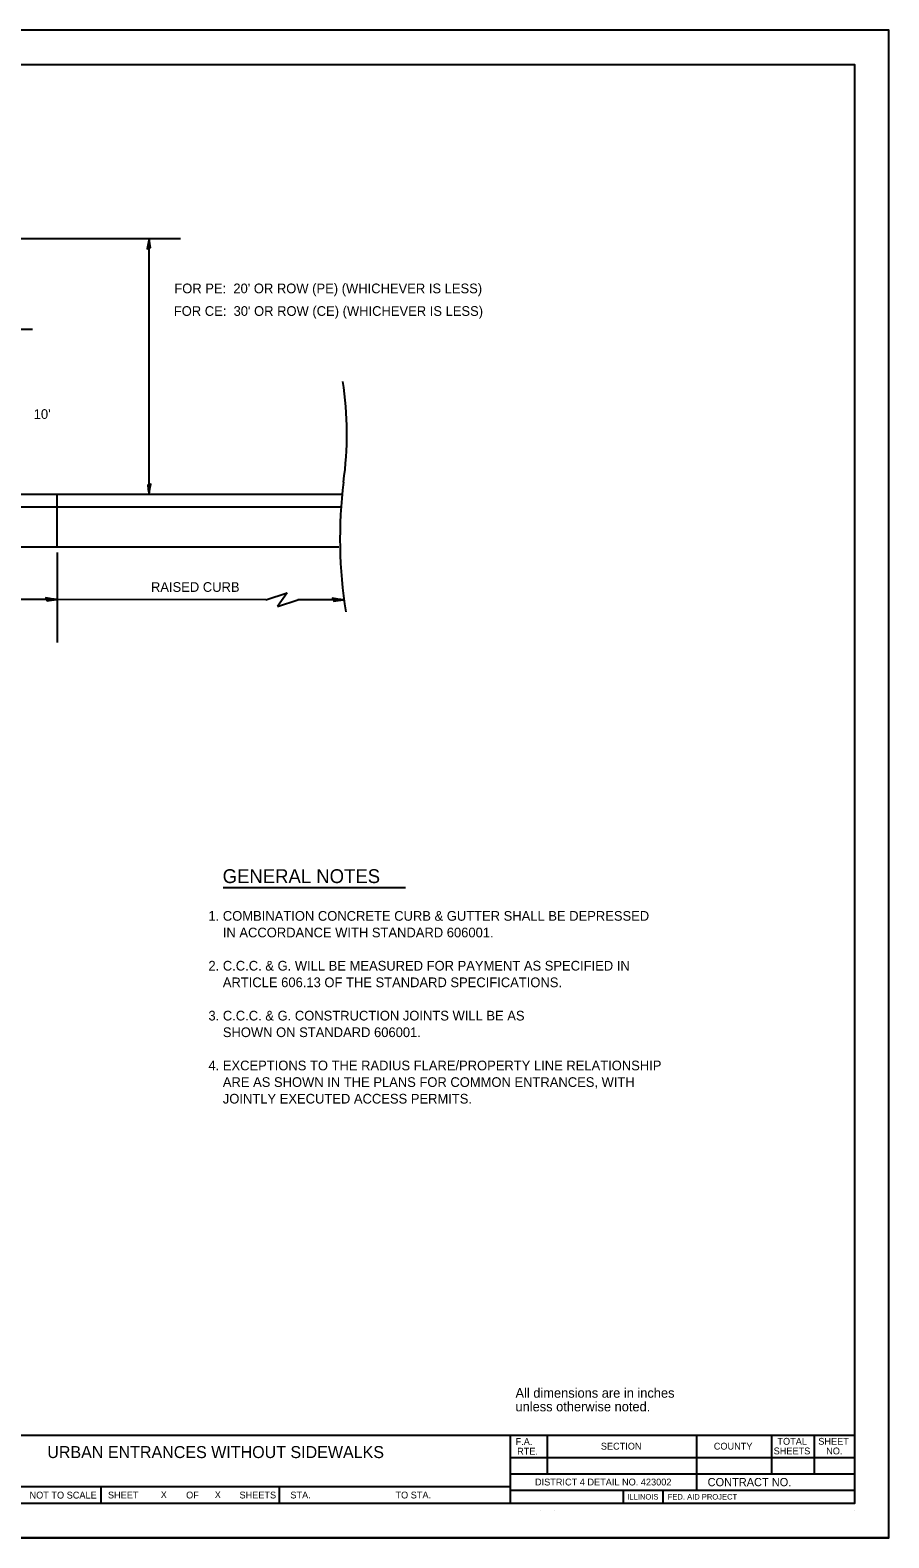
# Model space of a CAD drawing. Extents: x 0 to 2.83, y -0.07 to 1.83.
# Drawn here: x 1.789 to 2.833, y 0 to 1.833 of the extents above; entities that cross this region are included whole.
import ezdxf

# ---------------------------------------------------------------- set-up
doc = ezdxf.new("R2010")
doc.units = 0
for name, color, linetype in [('IDS_Notes', 7, 'Continuous'), ('RD_Pr_Roadway_Dimensions', 7, 'Continuous'), ('RD_Pr_Roadway_Notes', 7, 'Continuous'), ('SH_General_Details', 7, 'Continuous'), ('SH_Printer_Plotting_Border', 7, 'Continuous')]:
    doc.layers.add(name, color=color, linetype=linetype)

msp = doc.modelspace()

# ---------------------------------------------------------------- linework, layer by layer
at = {"layer": 'RD_Pr_Roadway_Dimensions'}
for p, q in [((1.4396, 1.5799), (1.9716, 1.5801)), ((1.9335, 1.2687), (1.9335, 1.5801)), ((1.7919, 1.4695), (1.4567, 1.4695)), ((1.8218, 1.1983), (1.8218, 1.0889)), ((1.8218, 1.1409), (1.6657, 1.1409)), ((2.0755, 1.1407), (1.8218, 1.1409)), ((2.0755, 1.1407), (2.1016, 1.1493)), ((2.1016, 1.1493), (2.0896, 1.1324)), ((2.0896, 1.1324), (2.1146, 1.1407)), ((2.1706, 1.1407), (2.1146, 1.1407))]:
    msp.add_line(p, q, dxfattribs=at)
for points in [[(1.9333, 1.5685), (1.9352, 1.5689), (1.9344, 1.5738), (1.9335, 1.5801), (1.9325, 1.5734), (1.9313, 1.5675), (1.9333, 1.5685), (1.9346, 1.569), (1.9335, 1.5759), (1.9321, 1.5684), (1.9337, 1.5695), (1.9335, 1.5726), (1.933, 1.5696)], [(1.9337, 1.2803), (1.9318, 1.2799), (1.9326, 1.275), (1.9335, 1.2687), (1.9346, 1.2754), (1.9357, 1.2813), (1.9337, 1.2803), (1.9324, 1.2798), (1.9335, 1.2729), (1.935, 1.2804), (1.9334, 1.2793), (1.9336, 1.2762), (1.9341, 1.2792)], [(1.8089, 1.1411), (1.8094, 1.1393), (1.8148, 1.1401), (1.8218, 1.1409), (1.8143, 1.1418), (1.8078, 1.1429), (1.8089, 1.1411), (1.8095, 1.1399), (1.8171, 1.1409), (1.8088, 1.1422), (1.81, 1.1408), (1.8135, 1.141), (1.8102, 1.1414)], [(2.1577, 1.1409), (2.1581, 1.1391), (2.1636, 1.1399), (2.1706, 1.1407), (2.1631, 1.1416), (2.1565, 1.1427), (2.1577, 1.1409), (2.1583, 1.1397), (2.1659, 1.1407), (2.1576, 1.142), (2.1588, 1.1405), (2.1623, 1.1407), (2.1589, 1.1412)]]:
    msp.add_lwpolyline(points, dxfattribs=at)
at = {"layer": 'RD_Pr_Roadway_Notes'}
msp.add_line((2.0238, 0.7907), (2.2453, 0.7907), dxfattribs=at)
at = {"layer": 'SH_General_Details'}
for p, q in [((2.8333, 1.8333), (0, 1.8333)), ((2.8333, 0), (2.8333, 1.8333)), ((2.1683, 1.2687), (1.2329, 1.2687)), ((1.8218, 1.2048), (1.8218, 1.2687)), ((2.167, 1.2532), (1.2329, 1.2532)), ((2.1645, 1.2048), (1.2329, 1.2048)), ((0.1667, 0.125), (2.7917, 0.125)), ((2.3729, 0.125), (2.3729, 0.0417)), ((2.4179, 0.125), (2.4179, 0.0779)), ((2.5995, 0.125), (2.5995, 0.0579)), ((2.6905, 0.125), (2.6905, 0.0779)), ((2.7423, 0.125), (2.7423, 0.0779)), ((2.3729, 0.0979), (2.7917, 0.0979)), ((2.3729, 0.0779), (2.7917, 0.0779)), ((1.7312, 0.0625), (2.3729, 0.0625)), ((1.875, 0.0625), (1.875, 0.0417)), ((2.0917, 0.0625), (2.0917, 0.0417)), ((2.3729, 0.0579), (2.7917, 0.0579)), ((2.5101, 0.0579), (2.5101, 0.0417)), ((2.5585, 0.0579), (2.5585, 0.0417)), ((2.4095, 0.0333), (2.4095, 0.0333)), ((2.4262, 0.0333), (2.4262, 0.0333)), ((2.7917, 0.0333), (2.7917, 0.0333)), ((2.8333, 0), (0, 0))]:
    msp.add_line(p, q, dxfattribs=at)
msp.add_lwpolyline([(0.1667, 1.7917), (2.7917, 1.7917), (2.7917, 0.0417), (0.1667, 0.0417)], close=True, dxfattribs=at)
for centre, major_axis, ratio, start_param, end_param in [((1.6908, 1.3429), (0.4834, 0), 0.922406, 6.150042, 6.425863), ((2.8566, 1.2144), (-0.6909, 0), 0.900622, 6.171638, 6.425957)]:
    msp.add_ellipse(centre, major_axis=major_axis, ratio=ratio, start_param=start_param, end_param=end_param, dxfattribs=at)
at = {"layer": 'SH_Printer_Plotting_Border'}
msp.add_lwpolyline([(0, 0), (2.8333, 0), (2.8333, 1.8333), (0, 1.8333)], close=True, dxfattribs=at)

# ---------------------------------------------------------------- texts
at = {"layer": 'IDS_Notes'}
for p in [(1.9477, 0.0483), (2.0134, 0.0483)]:
    msp.add_text('X', height=0.00833, dxfattribs=at).set_placement(p)
at = {"layer": 'RD_Pr_Roadway_Dimensions'}
for s, height, p in [("FOR PE:  20' OR ROW (PE) (WHICHEVER IS LESS)", 0.011789, (1.9642, 1.5134)), ("FOR CE:  30' OR ROW (CE) (WHICHEVER IS LESS)", 0.011789, (1.9636, 1.4859)), ("10'", 0.01179, (1.7932, 1.3606)), ('RAISED CURB', 0.011789, (1.9358, 1.1503))]:
    msp.add_text(s, height=height, dxfattribs=at).set_placement(p)
at = {"layer": 'RD_Pr_Roadway_Notes'}
for s, height, p in [('GENERAL NOTES', 0.016841, (2.023, 0.7962)), ('1. COMBINATION CONCRETE CURB & GUTTER SHALL BE DEPRESSED', 0.011789, (2.0057, 0.7504)), ('    IN ACCORDANCE WITH STANDARD 606001.', 0.011789, (2.0057, 0.7302)), ('2. C.C.C. & G. WILL BE MEASURED FOR PAYMENT AS SPECIFIED IN', 0.011789, (2.0057, 0.6898)), ('    ARTICLE 606.13 OF THE STANDARD SPECIFICATIONS.', 0.011789, (2.0057, 0.6696)), ('3. C.C.C. & G. CONSTRUCTION JOINTS WILL BE AS', 0.011789, (2.0057, 0.6291)), ('    SHOWN ON STANDARD 606001.', 0.011789, (2.0057, 0.6089)), ('4. EXCEPTIONS TO THE RADIUS FLARE/PROPERTY LINE RELATIONSHIP', 0.011789, (2.0057, 0.5685)), ('    ARE AS SHOWN IN THE PLANS FOR COMMON ENTRANCES, WITH ', 0.011789, (2.0057, 0.5483)), ('    JOINTLY EXECUTED ACCESS PERMITS.', 0.011789, (2.0057, 0.5281)), ('All dimensions are in inches', 0.011668, (2.3792, 0.1704)), ('unless otherwise noted.', 0.011668, (2.3792, 0.1538))]:
    msp.add_text(s, height=height, dxfattribs=at).set_placement(p)
at = {"layer": 'SH_General_Details'}
for s, height, p in [('URBAN ENTRANCES WITHOUT SIDEWALKS', 0.014583, (1.8097, 0.097)), ('F.A.  ', 0.00833, (2.3793, 0.1129)), ('SECTION', 0.00833, (2.483, 0.1073)), ('COUNTY', 0.00833, (2.6204, 0.1073)), ('SHEETS', 0.00833, (2.6932, 0.1015)), ('TOTAL', 0.00833, (2.6978, 0.1132)), ('SHEET', 0.00833, (2.7475, 0.1132)), ('NO.', 0.00833, (2.7571, 0.1015)), ('RTE.', 0.00833, (2.3812, 0.1012)), ('NOT TO SCALE', 0.008333, (1.7881, 0.0478)), ('SHEET', 0.00833, (1.8835, 0.0479)), ('OF', 0.00833, (1.9786, 0.0479)), ('SHEETS', 0.00833, (2.0435, 0.0479)), ('STA.', 0.00833, (2.1054, 0.0479)), ('TO STA.', 0.00833, (2.2332, 0.0479)), ('DISTRICT 4 DETAIL NO. 423002', 0.008333, (2.4029, 0.0637)), ('CONTRACT NO.      ', 0.01, (2.6129, 0.0628)), ('ILLINOIS', 0.00667, (2.5152, 0.0466)), ('FED. AID PROJECT', 0.006667, (2.5644, 0.0466))]:
    msp.add_text(s, height=height, dxfattribs=at).set_placement(p)

doc.saveas('drawing.dxf')
